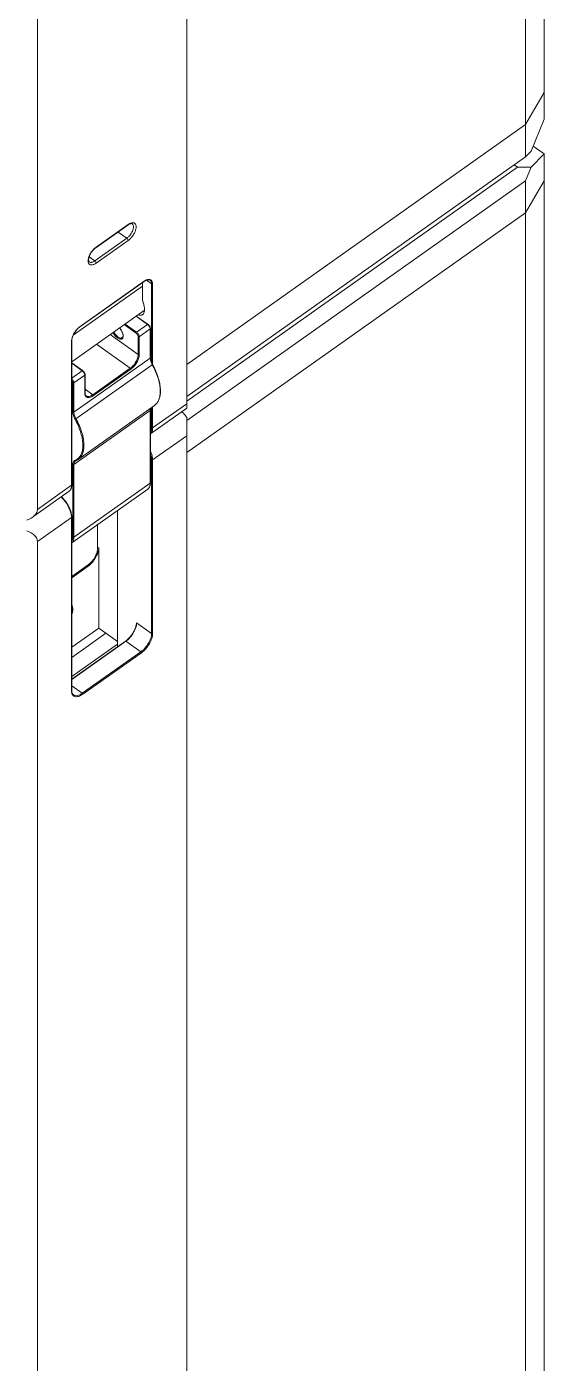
# Model space of a CAD drawing. Header units: millimetres. Extents: x 0 to 9253, y 0 to 2730.
# Drawn here: x 5575.4 to 5712.6, y 1013.4 to 1367.4 of the extents above; entities that cross this region are included whole.
import ezdxf

# ---------------------------------------------------------------- set-up
doc = ezdxf.new("R2010")
doc.units = ezdxf.units.MM
doc.layers.get('0').update_dxf_attribs({"lineweight": 13})

msp = doc.modelspace()

# ---------------------------------------------------------------- linework, layer by layer
at = {"color": 7, "linetype": 'Continuous'}
for p, q in [((5712.63, 1342.9), (5712.63, 1692.21)), ((5712.63, 1692.21), (5712.63, 1342.9)), ((5707.68, 1683.71), (5707.68, 1332.98)), ((5707.68, 1683.71), (5707.68, 1332.98)), ((5617.88, 1629.46), (5617.88, 1266.42)), ((5617.88, 1629.46), (5617.88, 1266.42)), ((5578.28, 1596.63), (5578.28, 1239.54)), ((5578.28, 1596.63), (5578.28, 1239.55)), ((5712.63, 1349.97), (5707.68, 1341.47)), ((5712.63, 1349.97), (5707.68, 1341.47)), ((5712.63, 1342.9), (5709.16, 1334.47)), ((5712.63, 1342.9), (5709.16, 1334.47)), ((5707.68, 1341.47), (5617.88, 1277.97)), ((5707.68, 1341.47), (5617.88, 1277.97)), ((5707.68, 1332.98), (5709.16, 1334.47)), ((5709.16, 1334.47), (5707.68, 1332.98)), ((5709.7, 1335.78), (5712.63, 1333.7)), ((5617.88, 1269.48), (5707.68, 1332.98)), ((5617.88, 1269.48), (5707.68, 1332.98)), ((5712.63, 1333.7), (5709.16, 1330.23)), ((5712.63, 1326.63), (5712.63, 1333.7)), ((5617.88, 1268.24), (5705.56, 1330.24)), ((5704.68, 1330.86), (5705.56, 1330.24)), ((5705.56, 1330.24), (5709.16, 1330.23)), ((5709.16, 1330.23), (5707.68, 1326.62)), ((5617.88, 1263.12), (5707.68, 1326.62)), ((5707.68, 1318.13), (5712.63, 1326.63)), ((5712.63, 1326.63), (5707.68, 1318.13)), ((5707.68, 1318.13), (5707.68, 1326.62)), ((5712.63, 977.32), (5712.63, 1326.63)), ((5617.88, 1254.63), (5707.68, 1318.13)), ((5617.88, 1254.63), (5707.68, 1318.13)), ((5707.68, 1318.13), (5707.68, 967.4)), ((5593.77, 1308.86), (5602.25, 1314.86)), ((5593.83, 1309.02), (5602.32, 1315.02)), ((5593.48, 1305.38), (5601.97, 1311.38)), ((5602.32, 1310.78), (5593.83, 1304.78)), ((5601.97, 1311.38), (5599.65, 1313.02)), ((5592, 1306.43), (5593.48, 1305.38)), ((5589.57, 1287.93), (5606.54, 1299.93)), ((5589.59, 1287.99), (5606.56, 1299.99)), ((5608.54, 1299.33), (5607.19, 1300.29)), ((5608.54, 1278.47), (5608.54, 1299.33)), ((5608.83, 1299.33), (5608.83, 1277.89)), ((5587.72, 1285.68), (5606.14, 1298.71)), ((5606.14, 1295.29), (5606.14, 1298.91)), ((5587.39, 1278.67), (5606.59, 1292.25)), ((5606.63, 1292.9), (5606.63, 1292.19)), ((5604.44, 1286.27), (5601.28, 1288.5)), ((5601.53, 1288.67), (5604.58, 1286.51)), ((5607.48, 1288.56), (5604.42, 1290.72)), ((5604.5, 1290.77), (5607.6, 1288.58)), ((5604.58, 1286.51), (5607.48, 1288.56)), ((5597.53, 1285.85), (5605.01, 1280.56)), ((5605.01, 1280.56), (5605.01, 1285.3)), ((5608.19, 1287.35), (5605.29, 1285.3)), ((5605.29, 1285.3), (5605.29, 1280.56)), ((5608.18, 1287.47), (5608.15, 1287.6)), ((5608.19, 1287.35), (5608.18, 1287.47)), ((5608.19, 1279.66), (5608.19, 1287.35)), ((5608.25, 1287.45), (5608.25, 1279.76)), ((5587.33, 1245.95), (5587.33, 1284.13)), ((5587.39, 1284.23), (5587.39, 1246.05)), ((5602.88, 1276.94), (5593.91, 1283.29)), ((5590.27, 1276.33), (5587.39, 1278.37)), ((5590.16, 1276.31), (5587.39, 1278.27)), ((5587.96, 1265.36), (5608.19, 1279.66)), ((5588.5, 1263.57), (5608.73, 1277.87)), ((5587.39, 1274.35), (5590.16, 1276.31)), ((5590.86, 1275.1), (5587.96, 1273.05)), ((5590.85, 1275.22), (5590.83, 1275.35)), ((5590.86, 1275.1), (5590.85, 1275.22)), ((5590.86, 1270.36), (5590.86, 1275.1)), ((5590.92, 1270.46), (5590.92, 1275.2)), ((5592.98, 1269.94), (5602.88, 1276.94)), ((5603.03, 1276.7), (5593.13, 1269.7)), ((5587.68, 1265.36), (5587.68, 1273.05)), ((5587.96, 1273.05), (5587.96, 1265.36)), ((5590.92, 1271.4), (5592.98, 1269.94)), ((5608.83, 1261.15), (5617.88, 1267.55)), ((5608.19, 1265.76), (5587.96, 1251.46)), ((5609.31, 1267.12), (5589.09, 1252.82)), ((5608.19, 1246.55), (5608.19, 1265.76)), ((5617.88, 1266.42), (5608.25, 1259.61)), ((5608.25, 1265.86), (5608.25, 1246.65)), ((5608.54, 1261.15), (5608.54, 1266.57)), ((5608.83, 1266.77), (5608.83, 1261.15)), ((5617.88, 1263.88), (5617.88, 900.84)), ((5617.88, 1259.06), (5608.82, 1252.66)), ((5587.68, 1232.25), (5587.68, 1251.46)), ((5587.96, 1251.46), (5587.96, 1232.25)), ((5608.54, 1206.69), (5608.54, 1252.66)), ((5608.82, 1206.69), (5608.82, 1252.66)), ((5587.96, 1232.25), (5608.19, 1246.55)), ((5586.68, 1244.36), (5577.63, 1237.96)), ((5578.28, 1239.55), (5587.33, 1245.95)), ((5607.54, 1244.97), (5587.39, 1230.72)), ((5599.49, 1239.28), (5599.49, 1203.17)), ((5587.33, 1237.46), (5578.28, 1231.06)), ((5587.33, 1191.49), (5587.33, 1237.46)), ((5587.39, 1191.59), (5587.39, 1237.56)), ((5594.19, 1235.53), (5594.19, 1229.07)), ((5578.28, 1231.06), (5578.28, 873.97)), ((5594.19, 1229.57), (5594.54, 1229.32)), ((5594.54, 1208.11), (5594.54, 1229.32)), ((5591.71, 1224.85), (5587.39, 1221.79)), ((5587.39, 1221.44), (5591.71, 1224.5)), ((5591.71, 1224.5), (5591.46, 1224.67)), ((5594.54, 1208.11), (5587.39, 1203.05)), ((5594.54, 1208.11), (5599.49, 1204.61)), ((5604.58, 1209.49), (5608.54, 1206.69)), ((5596.46, 1206.76), (5587.39, 1200.34)), ((5601.64, 1204.69), (5587.39, 1194.61)), ((5601.75, 1204.67), (5587.39, 1194.51)), ((5599.49, 1203.9), (5587.39, 1195.34)), ((5601.75, 1204.67), (5605.71, 1201.87)), ((5590.16, 1190.87), (5605.71, 1201.87)), ((5590.3, 1190.62), (5605.85, 1201.62)), ((5587.39, 1192.82), (5590.16, 1190.87))]:
    msp.add_line(p, q, dxfattribs=at)
for centre, radius, start, end in [((5606.68, 1287.43), 1.39, 51.5287, 54.6815), ((5606.59, 1287.32), 1.53, 49.1041, 51.528), ((5601.08, 1287.28), 2.75, 234.7268, 237.1111), ((5601.08, 1287.31), 2.5, 234.7268, 237.1111), ((5589.67, 1284.13), 2.34, 177.5332, 179.9788), ((5613.66, 1280.57), 5.62, 208.3335, 208.7004), ((5589.36, 1275.18), 1.39, 51.5287, 54.6815), ((5589.27, 1275.07), 1.53, 49.1041, 51.528), ((5591.8, 1270.06), 0.879, 216.2518, 219.8854), ((5607.61, 1269.53), 2.95, 305.2697, 312.1332), ((5607.56, 1269.58), 3.02, 312.1387, 316.4362), ((5607.5, 1269.64), 3.1, 316.4328, 319.191), ((5610.21, 1265.76), 2.02, 177.0616, 180.0123), ((5610.68, 1259.18), 8.58, 45.1241, 47.0873), ((5578.64, 1236.49), 8.7, 44.0928, 47.1254), ((5606.81, 1245.99), 1.26, 305.2726, 312.2107)]:
    msp.add_arc(centre, radius, start, end, dxfattribs=at)
for centre, start_param, end_param in [((5571.21, 1239.55), 5.35589, 6.283185), ((5571.21, 1231.06), 0, 0.927295)]:
    msp.add_ellipse(centre, major_axis=(7.07, 0), ratio=0.5, start_param=start_param, end_param=end_param, dxfattribs=at)
for points, knots in [([(5603.41, 1315.19), (5603.31, 1315.27), (5603.02, 1315.25), (5602.64, 1315.11), (5602.39, 1314.96), (5602.25, 1314.86)], [0, 0, 0, 0, 0.306916, 0.609388, 1, 1, 1, 1]), ([(5602.25, 1314.86), (5602.27, 1314.87), (5602.31, 1314.91), (5602.32, 1314.98), (5602.32, 1315.02)], [0, 0, 0, 0, 0.221722, 1, 1, 1, 1]), ([(5602.32, 1310.78), (5602.57, 1310.95), (5603.04, 1311.37), (5603.63, 1312.11), (5604.09, 1312.93), (5604.39, 1313.74), (5604.47, 1314.39), (5604.4, 1314.83), (5604.3, 1315.09), (5604.14, 1315.3), (5603.84, 1315.49), (5603.57, 1315.51), (5603.39, 1315.49)], [0, 0, 0, 0, 0.148763, 0.308556, 0.466822, 0.611449, 0.733156, 0.784455, 0.829994, 0.871551, 0.911886, 1, 1, 1, 1]), ([(5602.7, 1315.26), (5602.67, 1315.24), (5602.54, 1315.17), (5602.41, 1315.09), (5602.32, 1315.02)], [0, 0, 0, 0, 0.24144, 1, 1, 1, 1]), ([(5603.39, 1315.49), (5603.33, 1315.48), (5603.09, 1315.44), (5602.86, 1315.34), (5602.7, 1315.26)], [0, 0, 0, 0, 0.227054, 1, 1, 1, 1]), ([(5602.74, 1312.11), (5603.03, 1312.46), (5603.4, 1313.03), (5603.68, 1313.83), (5603.73, 1314.22), (5603.73, 1314.4)], [0, 0, 0, 0, 0.540837, 0.787063, 1, 1, 1, 1]), ([(5603.73, 1314.4), (5603.73, 1314.56), (5603.7, 1314.86), (5603.52, 1315.12), (5603.41, 1315.19)], [0, 0, 0, 0, 0.549302, 1, 1, 1, 1]), ([(5601.97, 1311.38), (5602.03, 1311.43), (5602.32, 1311.65), (5602.57, 1311.9), (5602.74, 1312.11)], [0, 0, 0, 0, 0.236629, 1, 1, 1, 1]), ([(5602.32, 1310.78), (5602.32, 1310.89), (5602.23, 1311.13), (5602.07, 1311.31), (5601.97, 1311.38)], [0, 0, 0, 0, 0.474671, 1, 1, 1, 1]), ([(5591.84, 1306.23), (5591.76, 1305.93), (5591.68, 1305.5), (5591.75, 1304.96), (5591.89, 1304.65), (5592.11, 1304.42), (5592.4, 1304.3), (5592.75, 1304.3), (5592.98, 1304.35), (5593.1, 1304.39)], [0, 0, 0, 0, 0.313013, 0.441168, 0.552412, 0.653754, 0.75589, 0.86914, 1, 1, 1, 1]), ([(5592.77, 1307.99), (5592.56, 1307.71), (5592.2, 1307.15), (5591.93, 1306.54), (5591.84, 1306.23)], [0, 0, 0, 0, 0.516685, 1, 1, 1, 1]), ([(5593.77, 1308.86), (5593.59, 1308.74), (5593.24, 1308.44), (5592.77, 1307.9), (5592.37, 1307.3), (5592.07, 1306.68), (5591.89, 1306.1), (5591.85, 1305.67), (5591.88, 1305.39), (5591.93, 1305.23), (5591.99, 1305.14), (5592.04, 1305.11)], [0, 0, 0, 0, 0.14926, 0.312368, 0.478348, 0.636636, 0.776597, 0.887642, 0.929496, 0.960794, 1, 1, 1, 1]), ([(5593.46, 1308.72), (5593.4, 1308.67), (5593.15, 1308.44), (5592.93, 1308.19), (5592.77, 1307.99)], [0, 0, 0, 0, 0.243118, 1, 1, 1, 1]), ([(5593.83, 1309.02), (5593.8, 1309), (5593.67, 1308.91), (5593.55, 1308.8), (5593.46, 1308.72)], [0, 0, 0, 0, 0.242558, 1, 1, 1, 1]), ([(5593.83, 1309.02), (5593.83, 1309.01), (5593.83, 1308.95), (5593.8, 1308.89), (5593.77, 1308.86)], [0, 0, 0, 0, 0.292535, 1, 1, 1, 1]), ([(5592.04, 1305.11), (5592.12, 1305.05), (5592.33, 1304.97), (5592.69, 1304.99), (5593.09, 1305.14), (5593.35, 1305.29), (5593.48, 1305.38)], [0, 0, 0, 0, 0.195685, 0.419998, 0.68823, 1, 1, 1, 1]), ([(5593.1, 1304.39), (5593.16, 1304.41), (5593.42, 1304.52), (5593.66, 1304.66), (5593.83, 1304.78)], [0, 0, 0, 0, 0.230593, 1, 1, 1, 1]), ([(5593.48, 1305.38), (5593.58, 1305.31), (5593.74, 1305.13), (5593.83, 1304.89), (5593.83, 1304.78)], [0, 0, 0, 0, 0.525329, 1, 1, 1, 1]), ([(5606.14, 1298.91), (5606.14, 1298.96), (5606.13, 1299.19), (5606.09, 1299.42), (5606.05, 1299.59)], [0, 0, 0, 0, 0.233893, 1, 1, 1, 1]), ([(5606.86, 1300.13), (5606.84, 1300.12), (5606.72, 1300.06), (5606.62, 1299.99), (5606.54, 1299.93)], [0, 0, 0, 0, 0.241421, 1, 1, 1, 1]), ([(5606.54, 1299.93), (5606.54, 1299.93), (5606.56, 1299.95), (5606.56, 1299.97), (5606.56, 1299.99)], [0, 0, 0, 0, 0.221722, 1, 1, 1, 1]), ([(5606.92, 1300.22), (5606.89, 1300.2), (5606.77, 1300.13), (5606.65, 1300.05), (5606.56, 1299.99)], [0, 0, 0, 0, 0.242417, 1, 1, 1, 1]), ([(5608.15, 1300.28), (5608.08, 1300.33), (5607.91, 1300.4), (5607.6, 1300.41), (5607.24, 1300.32), (5606.99, 1300.21), (5606.86, 1300.13)], [0, 0, 0, 0, 0.18402, 0.403585, 0.675132, 1, 1, 1, 1]), ([(5607.59, 1300.47), (5607.54, 1300.46), (5607.3, 1300.4), (5607.08, 1300.31), (5606.92, 1300.22)], [0, 0, 0, 0, 0.229867, 1, 1, 1, 1]), ([(5608.83, 1299.33), (5608.83, 1299.52), (5608.79, 1299.86), (5608.53, 1300.3), (5608.08, 1300.52), (5607.76, 1300.5), (5607.59, 1300.47)], [0, 0, 0, 0, 0.283787, 0.51903, 0.742668, 1, 1, 1, 1]), ([(5608.54, 1299.33), (5608.54, 1299.52), (5608.5, 1299.88), (5608.28, 1300.19), (5608.15, 1300.28)], [0, 0, 0, 0, 0.549675, 1, 1, 1, 1]), ([(5606.37, 1294.15), (5606.34, 1294.25), (5606.21, 1294.62), (5606.14, 1295.01), (5606.14, 1295.29)], [0, 0, 0, 0, 0.274049, 1, 1, 1, 1]), ([(5606.2, 1291.15), (5606.35, 1291.25), (5606.59, 1291.59), (5606.63, 1291.98), (5606.63, 1292.19)], [0, 0, 0, 0, 0.450426, 1, 1, 1, 1]), ([(5606.63, 1292.9), (5606.63, 1293), (5606.61, 1293.43), (5606.49, 1293.84), (5606.37, 1294.15)], [0, 0, 0, 0, 0.225319, 1, 1, 1, 1]), ([(5605.01, 1291.12), (5605.22, 1291.04), (5605.55, 1290.96), (5605.96, 1291.02), (5606.13, 1291.1), (5606.2, 1291.15)], [0, 0, 0, 0, 0.550537, 0.783193, 1, 1, 1, 1]), ([(5607.48, 1288.56), (5607.49, 1288.57), (5607.51, 1288.58), (5607.54, 1288.59), (5607.57, 1288.59), (5607.59, 1288.59), (5607.6, 1288.58)], [0, 0, 0, 0, 0.31177, 0.580002, 0.804315, 1, 1, 1, 1]), ([(5608.15, 1287.6), (5608.13, 1287.68), (5608.07, 1287.84), (5607.94, 1288.07), (5607.78, 1288.29), (5607.66, 1288.42), (5607.59, 1288.47)], [0, 0, 0, 0, 0.235921, 0.490549, 0.749978, 1, 1, 1, 1]), ([(5608.25, 1287.45), (5608.25, 1287.55), (5608.2, 1287.77), (5608.06, 1288.08), (5607.86, 1288.36), (5607.69, 1288.52), (5607.6, 1288.58)], [0, 0, 0, 0, 0.227808, 0.482521, 0.747686, 1, 1, 1, 1]), ([(5587.58, 1285.33), (5587.54, 1285.24), (5587.42, 1284.88), (5587.34, 1284.5), (5587.33, 1284.23)], [0, 0, 0, 0, 0.271007, 1, 1, 1, 1]), ([(5589.57, 1287.93), (5589.26, 1287.71), (5588.69, 1287.18), (5588, 1286.24), (5587.54, 1285.24), (5587.39, 1284.54), (5587.39, 1284.23)], [0, 0, 0, 0, 0.254192, 0.527093, 0.785792, 1, 1, 1, 1]), ([(5588.56, 1287.02), (5588.46, 1286.89), (5588.06, 1286.37), (5587.75, 1285.79), (5587.58, 1285.33)], [0, 0, 0, 0, 0.255588, 1, 1, 1, 1]), ([(5589.23, 1287.71), (5589.17, 1287.66), (5588.94, 1287.44), (5588.72, 1287.2), (5588.56, 1287.02)], [0, 0, 0, 0, 0.243052, 1, 1, 1, 1]), ([(5589.59, 1287.99), (5589.56, 1287.97), (5589.44, 1287.88), (5589.32, 1287.78), (5589.23, 1287.71)], [0, 0, 0, 0, 0.24329, 1, 1, 1, 1]), ([(5589.59, 1287.99), (5589.59, 1287.99), (5589.59, 1287.96), (5589.58, 1287.94), (5589.57, 1287.93)], [0, 0, 0, 0, 0.292535, 1, 1, 1, 1]), ([(5598.31, 1286.4), (5598.46, 1286.12), (5598.73, 1285.74), (5599.15, 1285.3), (5599.37, 1285.11), (5599.49, 1285.03)], [0, 0, 0, 0, 0.514576, 0.765262, 1, 1, 1, 1]), ([(5598.54, 1286.56), (5598.67, 1286.3), (5598.92, 1285.94), (5599.31, 1285.52), (5599.52, 1285.35), (5599.63, 1285.27)], [0, 0, 0, 0, 0.513966, 0.765058, 1, 1, 1, 1]), ([(5599.59, 1284.96), (5599.72, 1284.87), (5599.93, 1284.76), (5600.22, 1284.69), (5600.41, 1284.67), (5600.59, 1284.7), (5600.74, 1284.76), (5600.86, 1284.87), (5600.92, 1284.96), (5600.95, 1285.01)], [0, 0, 0, 0, 0.315956, 0.452334, 0.574748, 0.685729, 0.789611, 0.8923, 1, 1, 1, 1]), ([(5599.72, 1285.21), (5599.82, 1285.15), (5600.01, 1285.04), (5600.3, 1284.95), (5600.53, 1284.95), (5600.69, 1284.99), (5600.76, 1285.03), (5600.79, 1285.05)], [0, 0, 0, 0, 0.308741, 0.574428, 0.799581, 0.901573, 1, 1, 1, 1]), ([(5600.03, 1287.62), (5600.14, 1287.5), (5600.34, 1287.26), (5600.59, 1286.87), (5600.79, 1286.46), (5600.93, 1286.07), (5600.99, 1285.72), (5600.99, 1285.45), (5600.95, 1285.28), (5600.91, 1285.18), (5600.85, 1285.11), (5600.81, 1285.07), (5600.79, 1285.05)], [0, 0, 0, 0, 0.162745, 0.326409, 0.484147, 0.629431, 0.756397, 0.860267, 0.902882, 0.939574, 0.971346, 1, 1, 1, 1]), ([(5600.95, 1285.01), (5601.03, 1285.17), (5601.06, 1285.47), (5601.01, 1285.88), (5600.91, 1286.23), (5600.76, 1286.59), (5600.5, 1287.08), (5600.25, 1287.42), (5600.06, 1287.63)], [0, 0, 0, 0, 0.184564, 0.298422, 0.425253, 0.5625, 0.706753, 1, 1, 1, 1]), ([(5604.44, 1286.27), (5604.44, 1286.29), (5604.45, 1286.33), (5604.49, 1286.42), (5604.54, 1286.48), (5604.58, 1286.51)], [0, 0, 0, 0, 0.218266, 0.476673, 1, 1, 1, 1]), ([(5604.44, 1286.27), (5604.52, 1286.21), (5604.67, 1286.07), (5604.85, 1285.83), (5604.97, 1285.57), (5605.01, 1285.39), (5605.01, 1285.3)], [0, 0, 0, 0, 0.253701, 0.524646, 0.782308, 1, 1, 1, 1]), ([(5604.58, 1286.51), (5604.68, 1286.44), (5604.87, 1286.27), (5605.09, 1285.96), (5605.22, 1285.68), (5605.28, 1285.46), (5605.29, 1285.35), (5605.29, 1285.3)], [0, 0, 0, 0, 0.253534, 0.524315, 0.78182, 0.897195, 1, 1, 1, 1]), ([(5608.25, 1287.45), (5608.25, 1287.43), (5608.23, 1287.39), (5608.2, 1287.36), (5608.19, 1287.35)], [0, 0, 0, 0, 0.471076, 1, 1, 1, 1]), ([(5587.39, 1284.23), (5587.39, 1284.2), (5587.37, 1284.16), (5587.34, 1284.14), (5587.33, 1284.13)], [0, 0, 0, 0, 0.724037, 1, 1, 1, 1]), ([(5602.88, 1276.94), (5603.03, 1277.04), (5603.31, 1277.27), (5603.71, 1277.67), (5604.07, 1278.13), (5604.39, 1278.61), (5604.65, 1279.12), (5604.85, 1279.62), (5604.97, 1280.1), (5605.01, 1280.41), (5605.01, 1280.56)], [0, 0, 0, 0, 0.122837, 0.253629, 0.388777, 0.524463, 0.656785, 0.782079, 0.897247, 1, 1, 1, 1]), ([(5603.03, 1276.7), (5603.18, 1276.81), (5603.48, 1277.05), (5603.9, 1277.48), (5604.29, 1277.96), (5604.63, 1278.48), (5604.91, 1279.02), (5605.12, 1279.56), (5605.25, 1280.07), (5605.29, 1280.4), (5605.29, 1280.56)], [0, 0, 0, 0, 0.122834, 0.253625, 0.388772, 0.524457, 0.656778, 0.782073, 0.897244, 1, 1, 1, 1]), ([(5608.19, 1279.66), (5608.2, 1279.67), (5608.23, 1279.7), (5608.25, 1279.74), (5608.25, 1279.76)], [0, 0, 0, 0, 0.528924, 1, 1, 1, 1]), ([(5608.71, 1277.9), (5608.55, 1278.19), (5608.36, 1278.64), (5608.21, 1279.24), (5608.19, 1279.53), (5608.19, 1279.66)], [0, 0, 0, 0, 0.540191, 0.782291, 1, 1, 1, 1]), ([(5608.25, 1279.76), (5608.25, 1279.62), (5608.27, 1279.33), (5608.38, 1278.89), (5608.56, 1278.41), (5608.71, 1278.1), (5608.8, 1277.94)], [0, 0, 0, 0, 0.212898, 0.454268, 0.718792, 1, 1, 1, 1]), ([(5608.73, 1277.87), (5608.75, 1277.88), (5608.77, 1277.9), (5608.8, 1277.93), (5608.8, 1277.94), (5608.8, 1277.94)], [0, 0, 0, 0, 0.685346, 0.887959, 1, 1, 1, 1]), ([(5609.37, 1276.59), (5609.32, 1276.7), (5609.12, 1277.13), (5608.9, 1277.55), (5608.73, 1277.87)], [0, 0, 0, 0, 0.24746, 1, 1, 1, 1]), ([(5609.46, 1276.63), (5609.41, 1276.74), (5609.2, 1277.19), (5608.97, 1277.62), (5608.8, 1277.94)], [0, 0, 0, 0, 0.247435, 1, 1, 1, 1]), ([(5590.16, 1276.31), (5590.17, 1276.32), (5590.19, 1276.33), (5590.22, 1276.34), (5590.25, 1276.34), (5590.27, 1276.34), (5590.27, 1276.33)], [0, 0, 0, 0, 0.31177, 0.580002, 0.804315, 1, 1, 1, 1]), ([(5590.27, 1276.33), (5590.36, 1276.27), (5590.54, 1276.11), (5590.74, 1275.83), (5590.88, 1275.52), (5590.92, 1275.3), (5590.92, 1275.2)], [0, 0, 0, 0, 0.252325, 0.517493, 0.772203, 1, 1, 1, 1]), ([(5590.83, 1275.35), (5590.81, 1275.43), (5590.75, 1275.59), (5590.62, 1275.82), (5590.46, 1276.04), (5590.33, 1276.17), (5590.27, 1276.22)], [0, 0, 0, 0, 0.235921, 0.490549, 0.749978, 1, 1, 1, 1]), ([(5590.92, 1275.2), (5590.92, 1275.18), (5590.91, 1275.14), (5590.88, 1275.11), (5590.86, 1275.1)], [0, 0, 0, 0, 0.471076, 1, 1, 1, 1]), ([(5603.03, 1276.7), (5603.03, 1276.72), (5603.02, 1276.77), (5602.98, 1276.85), (5602.93, 1276.91), (5602.88, 1276.94)], [0, 0, 0, 0, 0.218267, 0.476674, 1, 1, 1, 1]), ([(5609.31, 1267.12), (5609.44, 1267.21), (5609.68, 1267.41), (5610.12, 1267.89), (5610.54, 1268.64), (5610.83, 1269.7), (5610.93, 1270.9), (5610.84, 1272.23), (5610.56, 1273.65), (5610.1, 1275.14), (5609.69, 1276.13), (5609.46, 1276.63)], [0, 0, 0, 0, 0.045794, 0.092199, 0.189113, 0.295027, 0.412452, 0.542383, 0.684552, 0.837718, 1, 1, 1, 1]), ([(5610.84, 1270.84), (5610.84, 1271.28), (5610.77, 1272.2), (5610.48, 1273.62), (5610.01, 1275.1), (5609.6, 1276.09), (5609.37, 1276.59)], [0, 0, 0, 0, 0.220583, 0.462541, 0.723492, 1, 1, 1, 1]), ([(5587.39, 1274.16), (5587.47, 1274.08), (5587.63, 1273.91), (5587.81, 1273.63), (5587.93, 1273.34), (5587.96, 1273.14), (5587.96, 1273.05)], [0, 0, 0, 0, 0.264098, 0.533841, 0.785661, 1, 1, 1, 1]), ([(5587.39, 1273.76), (5587.48, 1273.65), (5587.58, 1273.47), (5587.66, 1273.23), (5587.68, 1273.11), (5587.68, 1273.05)], [0, 0, 0, 0, 0.541502, 0.786901, 1, 1, 1, 1]), ([(5609.85, 1267.61), (5610.02, 1267.8), (5610.31, 1268.24), (5610.62, 1269.01), (5610.8, 1269.89), (5610.84, 1270.51), (5610.84, 1270.84)], [0, 0, 0, 0, 0.220192, 0.457152, 0.716155, 1, 1, 1, 1]), ([(5590.86, 1270.36), (5590.88, 1270.37), (5590.91, 1270.4), (5590.92, 1270.44), (5590.92, 1270.46)], [0, 0, 0, 0, 0.528924, 1, 1, 1, 1]), ([(5590.86, 1270.36), (5590.86, 1270.28), (5590.87, 1270.12), (5590.92, 1269.84), (5591.01, 1269.64), (5591.09, 1269.54)], [0, 0, 0, 0, 0.281669, 0.541105, 1, 1, 1, 1]), ([(5590.92, 1270.46), (5590.92, 1270.36), (5590.93, 1270.18), (5591, 1269.94), (5591.1, 1269.74), (5591.2, 1269.65), (5591.25, 1269.61)], [0, 0, 0, 0, 0.310206, 0.574654, 0.799987, 1, 1, 1, 1]), ([(5591.12, 1269.49), (5591.17, 1269.44), (5591.28, 1269.34), (5591.48, 1269.23), (5591.71, 1269.19), (5591.97, 1269.19), (5592.24, 1269.25), (5592.64, 1269.39), (5592.94, 1269.56), (5593.13, 1269.7)], [0, 0, 0, 0, 0.099154, 0.198469, 0.303127, 0.417252, 0.543398, 0.682767, 1, 1, 1, 1]), ([(5591.25, 1269.61), (5591.3, 1269.58), (5591.41, 1269.52), (5591.6, 1269.47), (5591.8, 1269.46), (5592.1, 1269.49), (5592.52, 1269.64), (5592.83, 1269.83), (5592.98, 1269.94)], [0, 0, 0, 0, 0.096353, 0.196653, 0.304221, 0.421374, 0.688435, 1, 1, 1, 1]), ([(5592.98, 1269.94), (5593.03, 1269.91), (5593.08, 1269.85), (5593.12, 1269.77), (5593.13, 1269.72), (5593.13, 1269.7)], [0, 0, 0, 0, 0.523326, 0.781733, 1, 1, 1, 1]), ([(5587.68, 1265.36), (5587.68, 1265.21), (5587.71, 1264.91), (5587.82, 1264.43), (5588.01, 1263.94), (5588.17, 1263.61), (5588.26, 1263.45)], [0, 0, 0, 0, 0.217279, 0.459237, 0.721976, 1, 1, 1, 1]), ([(5587.96, 1265.36), (5587.96, 1265.22), (5587.99, 1264.93), (5588.1, 1264.49), (5588.27, 1264.03), (5588.42, 1263.72), (5588.5, 1263.57)], [0, 0, 0, 0, 0.217279, 0.459237, 0.721976, 1, 1, 1, 1]), ([(5608.19, 1265.87), (5608.19, 1265.92), (5608.21, 1266.11), (5608.26, 1266.3), (5608.33, 1266.42)], [0, 0, 0, 0, 0.272898, 1, 1, 1, 1]), ([(5608.25, 1265.86), (5608.25, 1265.84), (5608.23, 1265.8), (5608.2, 1265.78), (5608.19, 1265.76)], [0, 0, 0, 0, 0.471076, 1, 1, 1, 1]), ([(5608.25, 1265.86), (5608.25, 1265.97), (5608.26, 1266.17), (5608.32, 1266.37), (5608.36, 1266.45)], [0, 0, 0, 0, 0.545049, 1, 1, 1, 1]), ([(5617.88, 1263.88), (5617.79, 1264.01), (5617.44, 1264.49), (5617.05, 1264.95), (5616.73, 1265.26)], [0, 0, 0, 0, 0.253107, 1, 1, 1, 1]), ([(5588.5, 1263.57), (5588.46, 1263.54), (5588.4, 1263.5), (5588.31, 1263.46), (5588.27, 1263.45), (5588.26, 1263.45)], [0, 0, 0, 0, 0.550067, 0.80653, 1, 1, 1, 1]), ([(5588.26, 1263.45), (5588.55, 1262.91), (5589.08, 1261.84), (5589.7, 1260.22), (5590.13, 1258.66), (5590.34, 1257.19), (5590.34, 1256.04), (5590.22, 1255.21), (5590.04, 1254.49), (5589.74, 1253.84), (5589.33, 1253.31), (5589.09, 1253.08), (5588.97, 1252.98)], [0, 0, 0, 0, 0.16321, 0.318657, 0.463634, 0.59606, 0.714771, 0.76903, 0.820058, 0.913586, 0.957353, 1, 1, 1, 1]), ([(5588.5, 1263.57), (5588.83, 1262.96), (5589.42, 1261.76), (5590.09, 1259.95), (5590.51, 1258.21), (5590.62, 1257.07), (5590.62, 1256.54)], [0, 0, 0, 0, 0.278031, 0.540762, 0.782715, 1, 1, 1, 1]), ([(5608.83, 1261.15), (5608.83, 1260.84), (5608.76, 1260.28), (5608.45, 1259.78), (5608.25, 1259.62)], [0, 0, 0, 0, 0.548148, 1, 1, 1, 1]), ([(5608.5, 1260.64), (5608.49, 1260.58), (5608.44, 1260.35), (5608.35, 1260.13), (5608.26, 1259.98)], [0, 0, 0, 0, 0.267773, 1, 1, 1, 1]), ([(5608.54, 1261.15), (5608.54, 1261.1), (5608.54, 1260.93), (5608.52, 1260.76), (5608.5, 1260.64)], [0, 0, 0, 0, 0.260727, 1, 1, 1, 1]), ([(5590.62, 1256.54), (5590.62, 1256.13), (5590.56, 1255.37), (5590.28, 1254.31), (5589.87, 1253.57), (5589.45, 1253.1), (5589.21, 1252.91), (5589.09, 1252.82)], [0, 0, 0, 0, 0.289672, 0.547951, 0.780891, 0.89138, 1, 1, 1, 1]), ([(5608.25, 1254.98), (5608.43, 1254.59), (5608.7, 1253.83), (5608.82, 1253.03), (5608.82, 1252.66)], [0, 0, 0, 0, 0.536744, 1, 1, 1, 1]), ([(5608.26, 1254.22), (5608.3, 1254.08), (5608.45, 1253.58), (5608.54, 1253.04), (5608.54, 1252.66)], [0, 0, 0, 0, 0.272038, 1, 1, 1, 1]), ([(5588.26, 1252.56), (5588.17, 1252.53), (5588, 1252.42), (5587.81, 1252.16), (5587.7, 1251.83), (5587.68, 1251.59), (5587.68, 1251.46)], [0, 0, 0, 0, 0.221497, 0.451077, 0.707048, 1, 1, 1, 1]), ([(5588.35, 1252.41), (5588.29, 1252.37), (5588.17, 1252.25), (5588.05, 1252.03), (5587.98, 1251.76), (5587.96, 1251.57), (5587.96, 1251.46)], [0, 0, 0, 0, 0.218662, 0.451708, 0.710185, 1, 1, 1, 1]), ([(5588.97, 1252.98), (5588.92, 1252.94), (5588.69, 1252.78), (5588.45, 1252.64), (5588.26, 1252.56)], [0, 0, 0, 0, 0.249221, 1, 1, 1, 1]), ([(5588.47, 1252.48), (5588.46, 1252.47), (5588.42, 1252.46), (5588.33, 1252.48), (5588.28, 1252.53), (5588.26, 1252.56)], [0, 0, 0, 0, 0.236335, 0.480868, 1, 1, 1, 1]), ([(5588.35, 1252.41), (5588.36, 1252.42), (5588.4, 1252.45), (5588.44, 1252.47), (5588.47, 1252.48)], [0, 0, 0, 0, 0.247277, 1, 1, 1, 1]), ([(5588.47, 1252.48), (5588.53, 1252.5), (5588.74, 1252.6), (5588.95, 1252.72), (5589.09, 1252.82)], [0, 0, 0, 0, 0.251926, 1, 1, 1, 1]), ([(5586.68, 1244.36), (5586.8, 1244.45), (5587.01, 1244.65), (5587.32, 1245.21), (5587.39, 1245.71), (5587.39, 1246.05)], [0, 0, 0, 0, 0.227717, 0.465005, 1, 1, 1, 1]), ([(5587.33, 1245.95), (5587.34, 1245.95), (5587.37, 1245.98), (5587.39, 1246.02), (5587.39, 1246.05)], [0, 0, 0, 0, 0.275963, 1, 1, 1, 1]), ([(5607.54, 1244.97), (5607.66, 1245.05), (5607.87, 1245.26), (5608.09, 1245.66), (5608.22, 1246.13), (5608.25, 1246.47), (5608.25, 1246.65)], [0, 0, 0, 0, 0.227141, 0.463828, 0.719666, 1, 1, 1, 1]), ([(5607.66, 1245.06), (5607.75, 1245.14), (5607.9, 1245.33), (5608.07, 1245.68), (5608.17, 1246.1), (5608.19, 1246.39), (5608.19, 1246.55)], [0, 0, 0, 0, 0.218835, 0.453817, 0.712875, 1, 1, 1, 1]), ([(5608.19, 1246.55), (5608.2, 1246.56), (5608.23, 1246.59), (5608.25, 1246.63), (5608.25, 1246.65)], [0, 0, 0, 0, 0.528924, 1, 1, 1, 1]), ([(5584.63, 1242.92), (5585.03, 1242.55), (5585.77, 1241.73), (5586.64, 1240.37), (5587.22, 1238.96), (5587.39, 1238), (5587.39, 1237.56)], [0, 0, 0, 0, 0.264338, 0.532769, 0.783642, 1, 1, 1, 1]), ([(5587.16, 1238.67), (5586.97, 1239.38), (5586.34, 1240.77), (5585.43, 1241.99), (5584.89, 1242.55)], [0, 0, 0, 0, 0.4849, 1, 1, 1, 1]), ([(5586.94, 1244.61), (5586.96, 1244.64), (5587.05, 1244.75), (5587.11, 1244.88), (5587.16, 1244.98)], [0, 0, 0, 0, 0.242289, 1, 1, 1, 1]), ([(5587.16, 1244.98), (5587.19, 1245.05), (5587.29, 1245.36), (5587.33, 1245.69), (5587.33, 1245.95)], [0, 0, 0, 0, 0.229621, 1, 1, 1, 1]), ([(5587.28, 1238.04), (5587.28, 1238.09), (5587.24, 1238.3), (5587.2, 1238.51), (5587.16, 1238.67)], [0, 0, 0, 0, 0.241837, 1, 1, 1, 1]), ([(5587.33, 1237.46), (5587.33, 1237.5), (5587.32, 1237.7), (5587.31, 1237.89), (5587.28, 1238.04)], [0, 0, 0, 0, 0.239802, 1, 1, 1, 1]), ([(5587.39, 1237.56), (5587.39, 1237.53), (5587.37, 1237.49), (5587.34, 1237.46), (5587.33, 1237.46)], [0, 0, 0, 0, 0.724037, 1, 1, 1, 1]), ([(5587.68, 1232.25), (5587.68, 1232.14), (5587.67, 1231.92), (5587.6, 1231.51), (5587.49, 1231.24), (5587.39, 1231.08)], [0, 0, 0, 0, 0.279599, 0.538583, 1, 1, 1, 1]), ([(5587.96, 1232.25), (5587.96, 1232.09), (5587.94, 1231.78), (5587.84, 1231.35), (5587.66, 1230.99), (5587.48, 1230.8), (5587.39, 1230.72)], [0, 0, 0, 0, 0.288276, 0.547179, 0.781389, 1, 1, 1, 1]), ([(5591.71, 1224.5), (5591.9, 1224.63), (5592.28, 1224.94), (5592.81, 1225.47), (5593.29, 1226.08), (5593.72, 1226.73), (5594.07, 1227.4), (5594.33, 1228.07), (5594.5, 1228.71), (5594.54, 1229.13), (5594.54, 1229.32)], [0, 0, 0, 0, 0.122839, 0.253633, 0.388779, 0.524463, 0.656782, 0.782076, 0.897245, 1, 1, 1, 1]), ([(5594.19, 1229.07), (5594.19, 1228.9), (5594.15, 1228.53), (5594.01, 1227.97), (5593.78, 1227.39), (5593.47, 1226.8), (5593.1, 1226.23), (5592.67, 1225.71), (5592.21, 1225.24), (5591.88, 1224.97), (5591.71, 1224.85)], [0, 0, 0, 0, 0.102765, 0.217914, 0.343217, 0.475537, 0.611221, 0.746379, 0.877149, 1, 1, 1, 1]), ([(5587.65, 1213.14), (5587.65, 1213.25), (5587.63, 1213.65), (5587.53, 1214.05), (5587.39, 1214.31)], [0, 0, 0, 0, 0.277393, 1, 1, 1, 1]), ([(5587.39, 1211.6), (5587.47, 1211.86), (5587.6, 1212.37), (5587.65, 1212.89), (5587.65, 1213.14)], [0, 0, 0, 0, 0.527431, 1, 1, 1, 1]), ([(5604.47, 1209.02), (5604.4, 1208.62), (5604.14, 1207.79), (5603.5, 1206.62), (5602.66, 1205.54), (5601.99, 1204.94), (5601.64, 1204.69)], [0, 0, 0, 0, 0.230617, 0.489922, 0.754465, 1, 1, 1, 1]), ([(5604.27, 1207.99), (5604.1, 1207.52), (5603.62, 1206.6), (5602.99, 1205.79), (5602.63, 1205.42)], [0, 0, 0, 0, 0.49323, 1, 1, 1, 1]), ([(5604.58, 1209.49), (5604.58, 1209.38), (5604.55, 1208.87), (5604.41, 1208.36), (5604.27, 1207.99)], [0, 0, 0, 0, 0.225119, 1, 1, 1, 1]), ([(5604.58, 1209.49), (5604.57, 1209.46), (5604.53, 1209.3), (5604.49, 1209.14), (5604.47, 1209.02)], [0, 0, 0, 0, 0.246218, 1, 1, 1, 1]), ([(5601.75, 1204.67), (5601.74, 1204.67), (5601.71, 1204.69), (5601.66, 1204.7), (5601.64, 1204.69)], [0, 0, 0, 0, 0.319577, 1, 1, 1, 1]), ([(5602.63, 1205.42), (5602.56, 1205.35), (5602.28, 1205.08), (5601.99, 1204.83), (5601.75, 1204.67)], [0, 0, 0, 0, 0.260186, 1, 1, 1, 1]), ([(5605.71, 1201.87), (5606.11, 1202.15), (5606.85, 1202.84), (5607.74, 1204.06), (5608.35, 1205.37), (5608.54, 1206.28), (5608.54, 1206.69)], [0, 0, 0, 0, 0.253695, 0.524646, 0.782314, 1, 1, 1, 1]), ([(5605.85, 1201.62), (5606.27, 1201.92), (5607.05, 1202.65), (5607.98, 1203.93), (5608.63, 1205.3), (5608.82, 1206.26), (5608.82, 1206.69)], [0, 0, 0, 0, 0.253701, 0.524646, 0.782308, 1, 1, 1, 1]), ([(5605.85, 1201.62), (5605.85, 1201.67), (5605.82, 1201.76), (5605.75, 1201.84), (5605.71, 1201.87)], [0, 0, 0, 0, 0.474671, 1, 1, 1, 1]), ([(5587.33, 1191.49), (5587.34, 1191.5), (5587.37, 1191.53), (5587.39, 1191.57), (5587.39, 1191.59)], [0, 0, 0, 0, 0.275963, 1, 1, 1, 1]), ([(5587.33, 1191.49), (5587.33, 1191.38), (5587.35, 1190.99), (5587.48, 1190.59), (5587.65, 1190.37)], [0, 0, 0, 0, 0.28432, 1, 1, 1, 1]), ([(5587.85, 1190.43), (5587.77, 1190.48), (5587.64, 1190.61), (5587.49, 1190.88), (5587.4, 1191.22), (5587.39, 1191.46), (5587.39, 1191.59)], [0, 0, 0, 0, 0.205198, 0.432748, 0.69551, 1, 1, 1, 1]), ([(5587.65, 1190.37), (5587.72, 1190.29), (5587.89, 1190.13), (5588.09, 1190.04), (5588.2, 1190.01)], [0, 0, 0, 0, 0.498386, 1, 1, 1, 1]), ([(5587.85, 1190.43), (5587.98, 1190.33), (5588.32, 1190.21), (5588.9, 1190.24), (5589.53, 1190.47), (5589.95, 1190.72), (5590.16, 1190.87)], [0, 0, 0, 0, 0.195807, 0.420075, 0.687922, 1, 1, 1, 1]), ([(5588.2, 1190.01), (5588.51, 1189.92), (5589.06, 1189.98), (5589.75, 1190.27), (5590.11, 1190.49), (5590.3, 1190.62)], [0, 0, 0, 0, 0.429731, 0.697915, 1, 1, 1, 1]), ([(5590.16, 1190.87), (5590.2, 1190.84), (5590.26, 1190.76), (5590.3, 1190.67), (5590.3, 1190.62)], [0, 0, 0, 0, 0.525329, 1, 1, 1, 1])]:
    msp.add_open_spline(points, degree=3, knots=knots, dxfattribs=at)
for points in [[(5608.83, 1299.33), (5608.75, 1299.27), (5608.62, 1299.27), (5608.54, 1299.33)], [(5605.29, 1285.3), (5605.25, 1285.27), (5605.15, 1285.25), (5605.05, 1285.27), (5605.01, 1285.3)], [(5605.01, 1280.56), (5605.05, 1280.53), (5605.15, 1280.51), (5605.25, 1280.53), (5605.29, 1280.56)], [(5587.96, 1273.05), (5587.92, 1273.02), (5587.82, 1273), (5587.72, 1273.02), (5587.68, 1273.05)], [(5587.68, 1265.36), (5587.72, 1265.33), (5587.82, 1265.31), (5587.92, 1265.33), (5587.96, 1265.36)], [(5608.54, 1261.15), (5608.62, 1261.09), (5608.75, 1261.09), (5608.83, 1261.15)], [(5587.96, 1251.46), (5587.92, 1251.44), (5587.82, 1251.41), (5587.72, 1251.44), (5587.68, 1251.46)], [(5608.82, 1252.66), (5608.75, 1252.6), (5608.62, 1252.6), (5608.54, 1252.66)], [(5586.68, 1244.36), (5586.78, 1244.43), (5586.87, 1244.52), (5586.94, 1244.61)], [(5587.68, 1232.25), (5587.72, 1232.22), (5587.82, 1232.19), (5587.92, 1232.22), (5587.96, 1232.25)], [(5608.54, 1206.69), (5608.62, 1206.64), (5608.75, 1206.64), (5608.82, 1206.69)]]:
    msp.add_open_spline(points, degree=3, dxfattribs=at)

doc.saveas('drawing.dxf')
